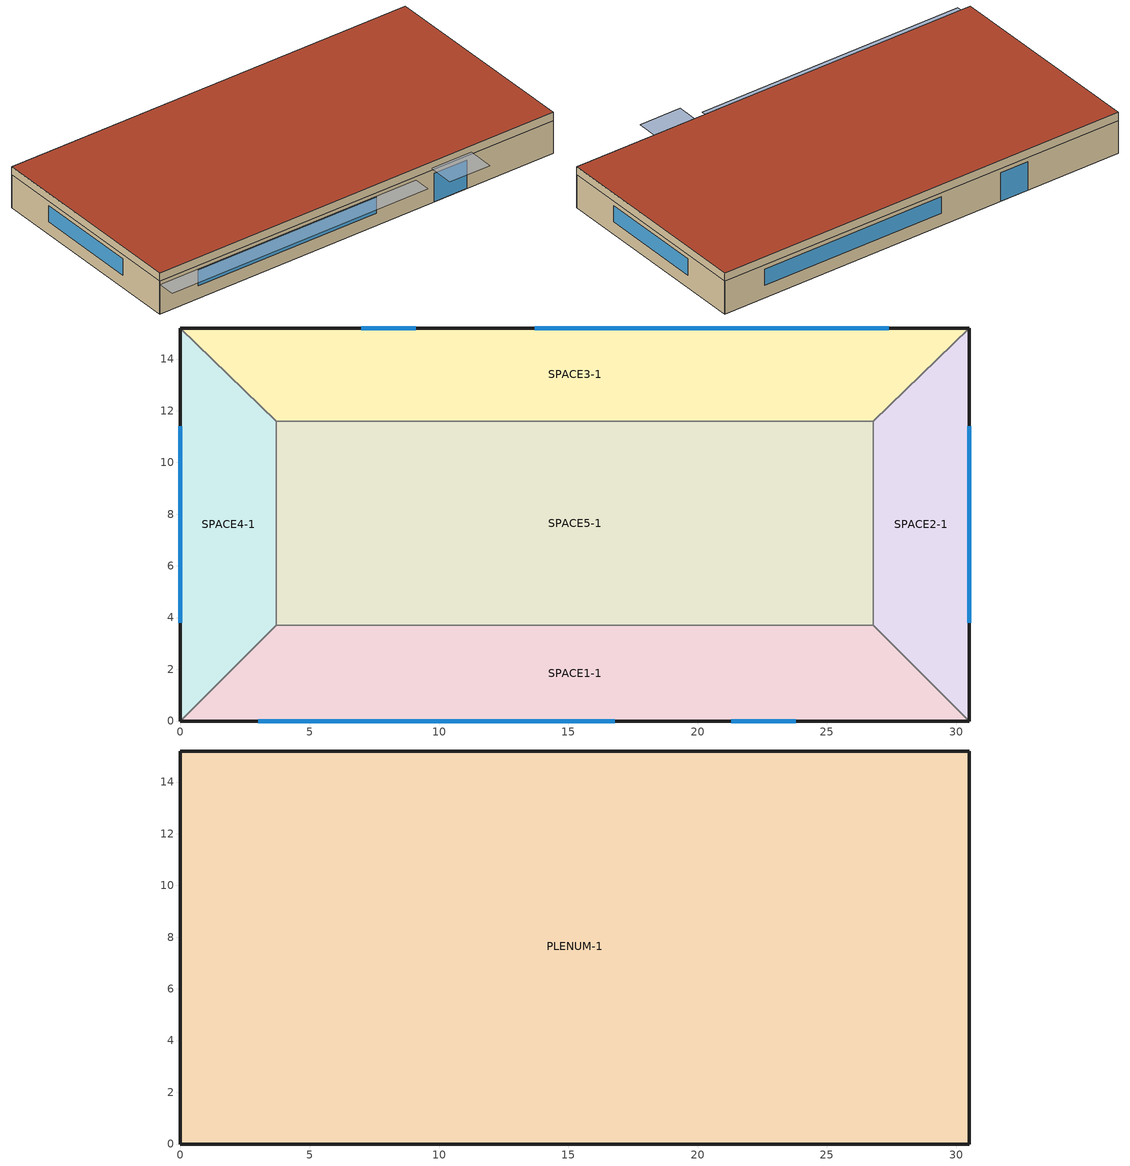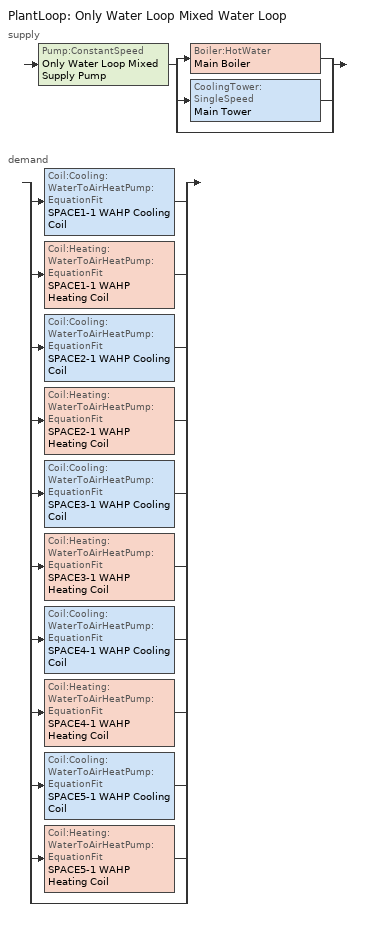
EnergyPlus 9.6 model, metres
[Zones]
SPACE1-1
 floor ground (FLOOR-SLAB-1): 26.8,3.7 30.5,0 0,0 3.7,3.7 z0
 wall outside (WALL-1): 0,0 30.5,0 z0:2.4
 wall to SPACE2-1 (INT-WALL-1): 30.5,0 26.8,3.7 z0:2.4
 wall to SPACE4-1 (INT-WALL-1): 3.7,3.7 0,0 z0:2.4
 wall to SPACE5-1 (INT-WALL-1): 26.8,3.7 3.7,3.7 z0:2.4
 window (Dbl Clr 3mm/13mm Air): 3,0 16.8,0 z0.9:2.1
 window (Sgl Grey 3mm): 21.3,0 23.8,0 z0:2.1
SPACE2-1
 floor ground (FLOOR-SLAB-1): 26.8,11.6 30.5,15.2 30.5,0 26.8,3.7 z0
 wall outside (WALL-1): 30.5,0 30.5,15.2 z0:2.4
 wall to SPACE3-1 (INT-WALL-1): 30.5,15.2 26.8,11.6 z0:2.4
 wall to SPACE5-1 (INT-WALL-1): 26.8,11.6 26.8,3.7 z0:2.4
 window (Dbl Clr 3mm/13mm Air): 30.5,3.8 30.5,11.4 z0.9:2.1
SPACE3-1
 floor ground (FLOOR-SLAB-1): 26.8,11.6 3.7,11.6 0,15.2 30.5,15.2 z0
 wall outside (WALL-1): 30.5,15.2 0,15.2 z0:2.4
 wall to SPACE4-1 (INT-WALL-1): 0,15.2 3.7,11.6 z0:2.4
 wall to SPACE5-1 (INT-WALL-1): 3.7,11.6 26.8,11.6 z0:2.4
 window (Dbl Clr 3mm/13mm Air): 27.4,15.2 13.7,15.2 z0.9:2.1
 window (Sgl Grey 3mm): 9.1,15.2 7,15.2 z0:2.1
SPACE4-1
 floor ground (FLOOR-SLAB-1): 3.7,3.7 0,0 0,15.2 3.7,11.6 z0
 wall outside (WALL-1): 0,15.2 0,0 z0:2.4
 wall to SPACE5-1 (INT-WALL-1): 3.7,3.7 3.7,11.6 z0:2.4
 window (Dbl Clr 3mm/13mm Air): 0,11.4 0,3.8 z0.9:2.1
SPACE5-1
 floor ground (FLOOR-SLAB-1): 26.8,11.6 26.8,3.7 3.7,3.7 3.7,11.6 z0
PLENUM-1
 floor to SPACE1-1 (CLNG-1): 26.8,3.7 30.5,0 0,0 3.7,3.7 z2.4
 floor to SPACE2-1 (CLNG-1): 26.8,11.6 30.5,15.2 30.5,0 26.8,3.7 z2.4
 floor to SPACE3-1 (CLNG-1): 26.8,11.6 3.7,11.6 0,15.2 30.5,15.2 z2.4
 floor to SPACE4-1 (CLNG-1): 3.7,3.7 0,0 0,15.2 3.7,11.6 z2.4
 floor to SPACE5-1 (CLNG-1): 26.8,11.6 26.8,3.7 3.7,3.7 3.7,11.6 z2.4
 wall outside (WALL-1): 0,0 30.5,0 30.5,15.2 0,15.2 0,0 z2.4:3
 roof outside (ROOF-1): 0,15.2 0,0 30.5,0 30.5,15.2 z3
shading: 0,-1.3 0,0 19.8,0 19.8,-1.3 z2.2; 21,-2 21,0 24.1,0 24.1,-2 z2.6
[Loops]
PlantLoop 'Only Water Loop Mixed Water Loop'
 supply: Pump:ConstantSpeed 'Only Water Loop Mixed Supply Pump' > split
  | Boiler:HotWater 'Main Boiler'
  | CoolingTower:SingleSpeed 'Main Tower'
  | bypass
 demand: split
  | Coil:Cooling:WaterToAirHeatPump:EquationFit 'SPACE1-1 WAHP Cooling Coil'
  | Coil:Heating:WaterToAirHeatPump:EquationFit 'SPACE1-1 WAHP Heating Coil'
  | Coil:Cooling:WaterToAirHeatPump:EquationFit 'SPACE2-1 WAHP Cooling Coil'
  | Coil:Heating:WaterToAirHeatPump:EquationFit 'SPACE2-1 WAHP Heating Coil'
  | Coil:Cooling:WaterToAirHeatPump:EquationFit 'SPACE3-1 WAHP Cooling Coil'
  | Coil:Heating:WaterToAirHeatPump:EquationFit 'SPACE3-1 WAHP Heating Coil'
  | Coil:Cooling:WaterToAirHeatPump:EquationFit 'SPACE4-1 WAHP Cooling Coil'
  | Coil:Heating:WaterToAirHeatPump:EquationFit 'SPACE4-1 WAHP Heating Coil'
  | Coil:Cooling:WaterToAirHeatPump:EquationFit 'SPACE5-1 WAHP Cooling Coil'
  | Coil:Heating:WaterToAirHeatPump:EquationFit 'SPACE5-1 WAHP Heating Coil'
  | bypass
[Building]
Building: North Axis {deg}=30; Terrain=City; Loads Convergence Tolerance Value {W}=0.04; Temperature Convergence Tolerance Value {deltaC}=0.4; Solar Distribution=FullExterior; Maximum Number of Warmup Days=25; Minimum Number of Warmup Days=6
[Site:Location]
CHICAGO_IL_USA TMY2-94846: Latitude {deg}=41.78; Longitude {deg}=-87.75; Time Zone {hr}=-6; Elevation {m}=190
[SizingPeriod:DesignDay] Day of Month=21; Humidity Condition Type=Wetbulb; Barometric Pressure {Pa}=99063; Rain Indicator=No; Snow Indicator=No; Daylight Saving Time Indicator=No; Solar Model Indicator=ASHRAEClearSky
Name | Month | Day Type | Maximum Dry-Bulb Temperature {C} | Daily Dry-Bulb Temperature Range {deltaC} | Wetbulb or DewPoint at Maximum Dry-Bulb {C} | Wind Speed {m/s} | Wind Direction {deg} | Sky Clearness
CHICAGO_IL_USA Annual Heating 99% Design Conditions DB | 1 | WinterDesignDay | -17.3 | 0 | -17.3 | 4.9 | 270 | 0
CHICAGO_IL_USA Annual Cooling 1% Design Conditions DB/MCWB | 7 | SummerDesignDay | 31.5 | 10.7 | 23 | 5.3 | 230 | 1
[Site:GroundTemperature:BuildingSurface]
21.5, 21.4, 21.5, 21.5, 22, 22.9, 23, 23.1, 23.1, 22.2, 21.7, 21.6
[Material] Thermal Absorptance=0.9
Name | Roughness | Thickness {m} | Conductivity {W/m-K} | Density {kg/m3} | Specific Heat {J/kg-K} | Solar Absorptance | Visible Absorptance
RG01 | Rough | 0.0127 | 1.442 | 881 | 1674 | 0.65 | 0.65
BR01 | VeryRough | 0.0095 | 0.162 | 1121 | 1464 | 0.7 | 0.7
IN46 | VeryRough | 0.0762 | 0.023 | 24 | 1590 | 0.5 | 0.5
WD01 | MediumSmooth | 0.0191 | 0.115 | 513 | 1381 | 0.78 | 0.78
PW03 | MediumSmooth | 0.0127 | 0.115 | 545 | 1213 | 0.78 | 0.78
IN02 | Rough | 0.0901 | 0.043 | 10 | 837 | 0.75 | 0.75
GP01 | MediumSmooth | 0.0127 | 0.16 | 801 | 837 | 0.75 | 0.75
GP02 | MediumSmooth | 0.0159 | 0.16 | 801 | 837 | 0.75 | 0.75
CC03 | MediumRough | 0.1016 | 1.31 | 2243 | 837 | 0.65 | 0.65
[Material:NoMass]
MAT-CLNG-1: Roughness=Rough; Thermal Resistance {m2-K/W}=0.652259; Thermal Absorptance=0.65; Solar Absorptance=0.65; Visible Absorptance=0.65
[Material:AirGap]
AL21: Thermal Resistance {m2-K/W}=0.157
[Construction]
ROOF-1: RG01, BR01, IN46, WD01
WALL-1: WD01, PW03, IN02, GP01
CLNG-1: MAT-CLNG-1
FLOOR-SLAB-1: CC03
INT-WALL-1: GP02, AL21, GP02
Dbl Clr 3mm/13mm Air: CLEAR 3MM, AIR 13MM, CLEAR 3MM
Sgl Grey 3mm: GREY 3MM
[WindowMaterial:Gas]
AIR 13MM: Gas Type=Air; Thickness {m}=0.0127
[WindowMaterial:Glazing] Optical Data Type=SpectralAverage; Thickness {m}=0.003; Infrared Transmittance at Normal Incidence=0; Front Side Infrared Hemispherical Emissivity=0.84; Back Side Infrared Hemispherical Emissivity=0.84; Conductivity {W/m-K}=0.9
Name | Solar Transmittance at Normal Incidence | Front Side Solar Reflectance at Normal Incidence | Back Side Solar Reflectance at Normal Incidence | Visible Transmittance at Normal Incidence | Front Side Visible Reflectance at Normal Incidence | Back Side Visible Reflectance at Normal Incidence
CLEAR 3MM | 0.837 | 0.075 | 0.075 | 0.898 | 0.081 | 0.081
GREY 3MM | 0.626 | 0.061 | 0.061 | 0.611 | 0.061 | 0.061
[Zone] Type=1; Multiplier=1
Name | Ceiling Height {m} | Volume {m3}
PLENUM-1 | 0.6096 | 283.2
SPACE1-1; SPACE3-1 | 2.4384 | 239.247
SPACE2-1; SPACE4-1 | 2.4384 | 103.311
SPACE5-1 | 2.4384 | 447.683
[ZoneInfiltration:DesignFlowRate] Schedule=INFIL-SCH; Design Flow Rate Calculation Method=flow/zone; Constant Term Coefficient=0; Temperature Term Coefficient=0; Velocity Term Coefficient=0.2237; Velocity Squared Term Coefficient=0
Name | Zone or ZoneList | Design Flow Rate {m3/s}
SPACE1-1 Infil 1 | SPACE1-1 | 0.0167
SPACE2-1 Infil 1 | SPACE2-1 | 0.00717
SPACE3-1 Infil 1 | SPACE3-1 | 0.0167
SPACE4-1 Infil 1 | SPACE4-1 | 0.00717
SPACE5-1 Infil 1 | SPACE5-1 | 0.031089
[People] Number of People Schedule=OCCUPY-1; Number of People Calculation Method=people; Fraction Radiant=0.3; Activity Level Schedule=ActSchd
Name | Zone or ZoneList | Number of People
SPACE1-1 People 1 | SPACE1-1 | 11
SPACE2-1 People 1 | SPACE2-1 | 5
SPACE3-1 People 1 | SPACE3-1 | 11
SPACE4-1 People 1 | SPACE4-1 | 5
SPACE5-1 People 1 | SPACE5-1 | 20
[Lights] Schedule=LIGHTS-1; Design Level Calculation Method=LightingLevel; Return Air Fraction=0; Fraction Radiant=0.59; Fraction Visible=0.2; Fraction Replaceable=0
Name | Zone or ZoneList | Lighting Level {W}
SPACE1-1 Lights 1 | SPACE1-1 | 1584
SPACE2-1 Lights 1 | SPACE2-1 | 684
SPACE3-1 Lights 1 | SPACE3-1 | 1584
SPACE4-1 Lights 1 | SPACE4-1 | 684
SPACE5-1 Lights 1 | SPACE5-1 | 2964
[ElectricEquipment] Schedule=EQUIP-1; Design Level Calculation Method=EquipmentLevel; Fraction Latent=0; Fraction Radiant=0.3; Fraction Lost=0
Name | Zone or ZoneList | Design Level {W}
SPACE1-1 ElecEq 1 | SPACE1-1 | 1056
SPACE2-1 ElecEq 1 | SPACE2-1 | 456
SPACE3-1 ElecEq 1 | SPACE3-1 | 1056
SPACE4-1 ElecEq 1 | SPACE4-1 | 456
SPACE5-1 ElecEq 1 | SPACE5-1 | 1976
[ThermostatSetpoint:DualSetpoint]
All Zones Dual SP Control: Heating Setpoint Temperature Schedule=Htg-SetP-Sch; Cooling Setpoint Temperature Schedule=Clg-SetP-Sch
[ZoneControl:Thermostat] Control Type Schedule=HVACTemplate-Always 4; Control=All Zones Dual SP Control
Name | Zone or ZoneList
SPACE1-1 Thermostat | SPACE1-1
SPACE2-1 Thermostat | SPACE2-1
SPACE3-1 Thermostat | SPACE3-1
SPACE4-1 Thermostat | SPACE4-1
SPACE5-1 Thermostat | SPACE5-1
[DesignSpecification:OutdoorAir] Outdoor Air Method=Flow/Person; Outdoor Air Flow per Person {m3/s}=0.00944; Outdoor Air Flow per Zone Floor Area {m3/s-m2}=0; Outdoor Air Flow per Zone {m3/s}=0
SZ DSOA SPACE1-1; SZ DSOA SPACE2-1; SZ DSOA SPACE3-1; SZ DSOA SPACE4-1; SZ DSOA SPACE5-1
[Sizing:Zone] Zone Cooling Design Supply Air Temperature Input Method=SupplyAirTemperature; Zone Cooling Design Supply Air Temperature {C}=14; Zone Cooling Design Supply Air Temperature Difference {delta C}=11.11; Zone Heating Design Supply Air Temperature Input Method=SupplyAirTemperature; Zone Heating Design Supply Air Temperature {C}=50; Zone Cooling Design Supply Air Humidity Ratio {kg-H20/kg-air}=0.008; Zone Heating Design Supply Air Humidity Ratio {kg-H2O/kg-air}=0.008; Cooling Design Air Flow Method=DesignDay; Cooling Design Air Flow Rate {m3/s}=0; Cooling Minimum Air Flow Fraction=0; Heating Design Air Flow Method=DesignDay; Heating Design Air Flow Rate {m3/s}=0; Heating Maximum Air Flow Fraction=0
Name | Design Specification Outdoor Air Object | Design Specification Zone Air Distribution Object
SPACE1-1 | SZ DSOA SPACE1-1 | SZ DSZAD SPACE1-1
SPACE2-1 | SZ DSOA SPACE2-1 | SZ DSZAD SPACE2-1
SPACE3-1 | SZ DSOA SPACE3-1 | SZ DSZAD SPACE3-1
SPACE4-1 | SZ DSOA SPACE4-1 | SZ DSZAD SPACE4-1
SPACE5-1 | SZ DSOA SPACE5-1 | SZ DSZAD SPACE5-1
[DesignSpecification:ZoneAirDistribution] Zone Air Distribution Effectiveness in Cooling Mode=1; Zone Air Distribution Effectiveness in Heating Mode=1
SZ DSZAD SPACE1-1; SZ DSZAD SPACE2-1; SZ DSZAD SPACE3-1; SZ DSZAD SPACE4-1; SZ DSZAD SPACE5-1
[Zone equipment]
SPACE1-1: SPACE1-1 WAHP
SPACE2-1: SPACE2-1 WAHP
SPACE3-1: SPACE3-1 WAHP
SPACE4-1: SPACE4-1 WAHP
SPACE5-1: SPACE5-1 WAHP
[ZoneHVAC:WaterToAirHeatPump] Cooling Supply Air Flow Rate {m3/s}=autosize; Heating Supply Air Flow Rate {m3/s}=autosize; Cooling Outdoor Air Flow Rate {m3/s}=autosize; Heating Outdoor Air Flow Rate {m3/s}=autosize; No Load Outdoor Air Flow Rate {m3/s}=autosize; Maximum Cycling Rate {cycles/hr}=2.5; Heat Pump Time Constant {s}=60; Fraction of On-Cycle Power Use=0.01; Heat Pump Fan Delay Time {s}=60; Maximum Supply Air Temperature from Supplemental Heater {C}=autosize; Maximum Outdoor Dry-Bulb Temperature for Supplemental Heater Operation {C}=20; Fan Placement=DrawThrough; Supply Air Fan Operating Mode Schedule=HVACTemplate-Always 0; Heat Pump Coil Water Flow Mode=Cycling
Name | Supply Air Fan | Heating Coil | Cooling Coil | Supplemental Heating Coil
SPACE1-1 WAHP | SPACE1-1 WAHP Supply Fan | SPACE1-1 WAHP Heating Coil | SPACE1-1 WAHP Cooling Coil | SPACE1-1 WAHP Supp Heating Coil
SPACE2-1 WAHP | SPACE2-1 WAHP Supply Fan | SPACE2-1 WAHP Heating Coil | SPACE2-1 WAHP Cooling Coil | SPACE2-1 WAHP Supp Heating Coil
SPACE3-1 WAHP | SPACE3-1 WAHP Supply Fan | SPACE3-1 WAHP Heating Coil | SPACE3-1 WAHP Cooling Coil | SPACE3-1 WAHP Supp Heating Coil
SPACE4-1 WAHP | SPACE4-1 WAHP Supply Fan | SPACE4-1 WAHP Heating Coil | SPACE4-1 WAHP Cooling Coil | SPACE4-1 WAHP Supp Heating Coil
SPACE5-1 WAHP | SPACE5-1 WAHP Supply Fan | SPACE5-1 WAHP Heating Coil | SPACE5-1 WAHP Cooling Coil | SPACE5-1 WAHP Supp Heating Coil
[Fan:OnOff] Availability Schedule=HVACTemplate-Always 1; Fan Efficiency=0.7; Pressure Rise {Pa}=75; Maximum Flow Rate {m3/s}=autosize; Motor Efficiency=0.9; Motor in Airstream Fraction=1
SPACE1-1 WAHP Supply Fan; SPACE2-1 WAHP Supply Fan; SPACE3-1 WAHP Supply Fan; SPACE4-1 WAHP Supply Fan; SPACE5-1 WAHP Supply Fan
[Coil:Cooling:WaterToAirHeatPump:EquationFit] Rated Air Flow Rate {m3/s}=Autosize; Rated Water Flow Rate {m3/s}=Autosize; Rated Total Cooling Capacity {W}=autosize; Rated Sensible Cooling Capacity {W}=Autosize; Rated Cooling Coefficient of Performance=3.5; Nominal Time for Condensate Removal to Begin {s}=0; Ratio of Initial Moisture Evaporation Rate and Steady State Latent Capacity=0
Name | Total Cooling Capacity Curve | Sensible Cooling Capacity Curve | Cooling Power Consumption Curve
SPACE1-1 WAHP Cooling Coil | SPACE1-1 WAHP ClgTotCapCurve | SPACE1-1 WAHP ClgSensCapCurve | SPACE1-1 WAHP ClgPowCurve
SPACE2-1 WAHP Cooling Coil | SPACE2-1 WAHP ClgTotCapCurve | SPACE2-1 WAHP ClgSensCapCurve | SPACE2-1 WAHP ClgPowCurve
SPACE3-1 WAHP Cooling Coil | SPACE3-1 WAHP ClgTotCapCurve | SPACE3-1 WAHP ClgSensCapCurve | SPACE3-1 WAHP ClgPowCurve
SPACE4-1 WAHP Cooling Coil | SPACE4-1 WAHP ClgTotCapCurve | SPACE4-1 WAHP ClgSensCapCurve | SPACE4-1 WAHP ClgPowCurve
SPACE5-1 WAHP Cooling Coil | SPACE5-1 WAHP ClgTotCapCurve | SPACE5-1 WAHP ClgSensCapCurve | SPACE5-1 WAHP ClgPowCurve
[Coil:Heating:WaterToAirHeatPump:EquationFit] Rated Air Flow Rate {m3/s}=Autosize; Rated Water Flow Rate {m3/s}=Autosize; Rated Heating Capacity {W}=autosize; Rated Heating Coefficient of Performance=4.2
Name | Heating Capacity Curve | Heating Power Consumption Curve
SPACE1-1 WAHP Heating Coil | SPACE1-1 WAHP HtgCapCurve | SPACE1-1 WAHP HtgPowCurve
SPACE2-1 WAHP Heating Coil | SPACE2-1 WAHP HtgCapCurve | SPACE2-1 WAHP HtgPowCurve
SPACE3-1 WAHP Heating Coil | SPACE3-1 WAHP HtgCapCurve | SPACE3-1 WAHP HtgPowCurve
SPACE4-1 WAHP Heating Coil | SPACE4-1 WAHP HtgCapCurve | SPACE4-1 WAHP HtgPowCurve
SPACE5-1 WAHP Heating Coil | SPACE5-1 WAHP HtgCapCurve | SPACE5-1 WAHP HtgPowCurve
[Coil:Heating:Electric] Efficiency=1; Nominal Capacity of the Coil {W}=autosize
SPACE1-1 WAHP Supp Heating Coil; SPACE2-1 WAHP Supp Heating Coil; SPACE3-1 WAHP Supp Heating Coil; SPACE4-1 WAHP Supp Heating Coil; SPACE5-1 WAHP Supp Heating Coil
[Boiler:HotWater]
Main Boiler: Fuel Type=NaturalGas; Nominal Capacity {W}=autosize; Nominal Thermal Efficiency=0.8; Efficiency Curve Temperature Evaluation Variable=LeavingBoiler; Normalized Boiler Efficiency Curve=Main Boiler Efficiency Curve; Max Design Boiler Water Flow Rate {m3/s}=autosize; Minimum Part Load Ratio=0; Maximum Part Load Ratio=1.1; Optimum Part Load Ratio=1; Temp Upper Limit Water Outlet {C}=100; Boiler Flow Mode=ConstantFlow; Parasitic Electric Load {W}=0; Sizing Factor=1
[CoolingTower:SingleSpeed]
Main Tower: Design Water Flow Rate {m3/s}=autosize; Design Air Flow Rate {m3/s}=autosize; Design Fan Power {W}=autosize; Design U-Factor Times Area Value {W/K}=autosize; Free Convection Air Flow Rate {m3/s}=autocalculate; Free Convection U-Factor Times Area Value {W/K}=autocalculate; Performance Input Method=UFactorTimesAreaAndDesignWaterFlowRate; Free Convection Capacity {W}=autocalculate; Evaporation Loss Mode=SaturatedExit; Drift Loss Percent {percent}=0.008; Blowdown Calculation Mode=ConcentrationRatio; Blowdown Concentration Ratio=3; Capacity Control=FanCycling; Sizing Factor=1
[Sizing:Plant]
Only Water Loop Mixed Water Loop: Loop Type=Condenser; Design loop exit temperature {C}=34; Design loop delta T {deltaC}=5.6
[PlantLoop]
Only Water Loop Mixed Water Loop: Fluid Type=Water; PlantEquipmentOperationSchemes=Only Water Loop Operation; Maximum Loop Temperature {C}=100; Minimum Loop Temperature {C}=10; Maximum Loop Volumetric Flow Rate {m3/s}=autosize; Minimum Loop Volumetric Flow Rate {m3/s}=0; volume of the plant loop {m3}=autosize; Load Distribution Scheme=SequentialLoad; Plant Loop Demand Calculation Scheme=DualSetPointDeadband
[PlantEquipmentOperationSchemes]
Only Water Loop Operation: Only Water Loop Heat Operation All Hours, HVACTemplate-Always 1, Only Water Loop Cool Operation All Hours, HVACTemplate-Always 1
[PlantEquipmentOperation:HeatingLoad]
Only Water Loop Heat Operation All Hours: Load Range Lower Limit 1 {W}=0; Load Range Upper Limit 1 {W}=1000000000000000; Priority Control 1 Equipment List=Only Water Loop All Heating Equipment
[PlantEquipmentOperation:CoolingLoad]
Only Water Loop Cool Operation All Hours: Load Range Lower Limit 1 {W}=0; Load Range Upper Limit 1 {W}=1000000000000000; Priority Control 1 Equipment List=Only Water Loop All Cooling Equipment
[PlantEquipmentList]
Only Water Loop All Heating Equipment: Main Boiler
Only Water Loop All Cooling Equipment: Main Tower
[SetpointManager:Scheduled:DualSetpoint]
Only Water Loop Mixed Temp Manager: Control Variable=Temperature; High Setpoint Schedule=HVACTemplate-Always 34; Low Setpoint Schedule=HVACTemplate-Always 20; Setpoint Node or NodeList=Only Water Loop Mixed Supply Setpoint Nodes
[Pump:ConstantSpeed]
Only Water Loop Mixed Supply Pump: Rated Volumetric Flow Rate {m3/s}=autosize; Rated Pump Head {Pa}=179352; Rated Power Consumption {W}=autosize; Motor Efficiency=0.9; Fraction of Motor Inefficiencies to Fluid Stream=0; Pump Control Type=Intermittent
[Schedule:Compact]
OCCUPY-1: Through: 12/31, For: WeekDays SummerDesignDay CustomDay1 CustomDay2, Until: 8:00, 0, Until: 11:00, 1, Until: 12:00, 0.8, Until: 13:00, 0.4, Until: 14:00, 0.8, Until: 18:00, 1, Until: 19:00, 0.5, Until: 21:00, 0.1, Until: 24:00, 0, For: Weekends WinterDesignDay Holiday, Until: 24:00, 0
LIGHTS-1: Through: 12/31, For: WeekDays SummerDesignDay CustomDay1 CustomDay2, Until: 8:00, 0.05, Until: 9:00, 0.9, Until: 10:00, 0.95, Until: 11:00, 1, Until: 12:00, 0.95, Until: 13:00, 0.8, Until: 14:00, 0.9, Until: 18:00, 1, Until: 19:00, 0.6, Until: 21:00, 0.4, Until: 24:00, 0.05, For: Weekends WinterDesignDay Holiday, Until: 24:00, 0.05
EQUIP-1: Through: 12/31, For: WeekDays SummerDesignDay CustomDay1 CustomDay2, Until: 8:00, 0.02, Until: 9:00, 0.4, Until: 14:00, 0.9, Until: 15:00, 0.8, Until: 16:00, 0.7, Until: 18:00, 0.5, Until: 21:00, 0.3, Until: 24:00, 0.02, For: Weekends WinterDesignDay Holiday, Until: 24:00, 0.02
INFIL-SCH: Through: 12/31, For: WeekDays CustomDay1 CustomDay2, Until: 7:00, 1, Until: 21:00, 0, Until: 24:00, 1, For: Weekends Holiday, Until: 24:00, 1, For: SummerDesignDay, Until: 24:00, 1, For: WinterDesignDay, Until: 24:00, 1
ActSchd: Through: 12/31, For: AllDays, Until: 24:00, 117.24
Htg-SetP-Sch: Through: 12/31, For: WeekDays CustomDay1 CustomDay2, Until: 6:00, 13, Until: 7:00, 18, Until: 21:00, 23, Until: 24:00, 13, For: WeekEnds Holiday, Until: 24:00, 13, For: SummerDesignDay, Until: 24:00, 13, For: WinterDesignDay, Until: 24:00, 23
Clg-SetP-Sch: Through: 12/31, For: WeekDays CustomDay1 CustomDay2, Until: 7:00, 32, Until: 21:00, 24, Until: 24:00, 32, For: WeekEnds Holiday, Until: 24:00, 32, For: SummerDesignDay, Until: 24:00, 24, For: WinterDesignDay, Until: 24:00, 32
HVACTemplate-Always 4: Through: 12/31, For: AllDays, Until: 24:00, 4
HVACTemplate-Always 0: Through: 12/31, For: AllDays, Until: 24:00, 0
HVACTemplate-Always 1: Through: 12/31, For: AllDays, Until: 24:00, 1
HVACTemplate-Always 34: Through: 12/31, For: AllDays, Until: 24:00, 34
HVACTemplate-Always 20: Through: 12/31, For: AllDays, Until: 24:00, 20
[Curve:QuadLinear] Coefficient5 z=0; Minimum Value of w=-100; Maximum Value of w=100; Minimum Value of x=-100; Maximum Value of x=100; Minimum Value of y=-100; Maximum Value of y=100; Minimum Value of z=-100; Maximum Value of z=100
Name | Coefficient1 Constant | Coefficient2 w | Coefficient3 x | Coefficient4 y
SPACE1-1 WAHP ClgTotCapCurve; SPACE2-1 WAHP ClgTotCapCurve; SPACE3-1 WAHP ClgTotCapCurve; SPACE4-1 WAHP ClgTotCapCurve; SPACE5-1 WAHP ClgTotCapCurve | -9.14907 | 10.8781 | -1.71878 | 0.746415
SPACE1-1 WAHP ClgPowCurve; SPACE2-1 WAHP ClgPowCurve; SPACE3-1 WAHP ClgPowCurve; SPACE4-1 WAHP ClgPowCurve; SPACE5-1 WAHP ClgPowCurve | -3.20541 | -0.976409 | 3.97893 | 0.938182
SPACE1-1 WAHP HtgCapCurve; SPACE2-1 WAHP HtgCapCurve; SPACE3-1 WAHP HtgCapCurve; SPACE4-1 WAHP HtgCapCurve; SPACE5-1 WAHP HtgCapCurve | -1.36131 | -2.4718 | 4.17316 | 0.640757
SPACE1-1 WAHP HtgPowCurve; SPACE2-1 WAHP HtgPowCurve; SPACE3-1 WAHP HtgPowCurve; SPACE4-1 WAHP HtgPowCurve; SPACE5-1 WAHP HtgPowCurve | -2.17694 | 0.832114 | 1.57074 | 0.690794
[Curve:QuintLinear] Coefficient1 Constant=-5.46269; Coefficient2 v=17.9597; Coefficient3 w=-11.8782; Coefficient4 x=-0.980163; Coefficient5 y=0.767286; Coefficient6 z=0; Minimum Value of v=-100; Maximum Value of v=100; Minimum Value of w=-100; Maximum Value of w=100; Minimum Value of x=-100; Maximum Value of x=100; Minimum Value of y=-100; Maximum Value of y=100; Minimum Value of z=-100; Maximum Value of z=100
SPACE1-1 WAHP ClgSensCapCurve; SPACE2-1 WAHP ClgSensCapCurve; SPACE3-1 WAHP ClgSensCapCurve; SPACE4-1 WAHP ClgSensCapCurve; SPACE5-1 WAHP ClgSensCapCurve
[Curve:Quadratic]
Main Boiler Efficiency Curve: Coefficient1 Constant=0.97; Coefficient2 x=0.0633; Coefficient3 x**2=-0.0333; Minimum Value of x=0; Maximum Value of x=1
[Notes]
HVACTemplate-5ZoneWaterToAirHeatPumpTowerBoiler.idf
Basic file description:  1 story building divided into 4 exterior and one interior conditioned zones and a plenum
illustrates the use of HVACTemplate objects to define zone thermostats and
and water-to-air heat pumps served by a water loop with a boiler and cooling tower.
Highlights:              HVACTemplate thermostats, water-to-air heat pumps, and water loop with boiler and tower
Simulation Location/Run: CHICAGO_IL_USA TMY2-94846, 2 design days, 2 run periods,
Run Control executes the run periods using the weather file
Location:                Chicago, IL
Design Days:             CHICAGO_IL_USA Annual Heating 99% Design Conditions DB, MaxDB= -17.3°C
CHICAGO_IL_USA Annual Cooling 1% Design Conditions, MaxDB=  31.5°C MCWB=  23.0°C
Run Period (Weather File): Winter 1/14, Summer 7/7, CHICAGO_IL_USA TMY2-94846
Run Control:             Zone and System sizing with weather file run control (no design days run)
Building: Single floor rectangular building 100 ft x 50 ft. 5 zones - 4 exterior, 1 interior, zone height 8 feet.
Exterior zone depth is 12 feet. There is a 2 foot high return plenum: the overall building height is
10 feet. There are windows on all 4 facades; the south and north facades have glass doors.
The south facing glass is shaded by overhangs. The walls are woodshingle over plywood, R11 insulation,
and gypboard. The roof is a gravel built up roof with R-3 mineral board insulation and plywood sheathing.
The windows are of various single and double pane construction with 3mm and 6mm glass and either 6mm or
13mm argon or air gap.  The window to wall ratio is approximately 0.29.
The south wall and door have overhangs.
The building is oriented 30 degrees east of north.
Floor Area:        463.6 m2 (5000 ft2)
Number of Stories: 1
Zone Description Details:
Internal gains description:     lighting is 1.5 watts/ft2, office equip is 1.0 watts/ft2. There is 1 occupant
per 100 ft2 of floor area. The infiltration is 0.25 air changes per hour.
Interzone Surfaces:             6 interzone surfaces (see diagram)
Internal Mass:                  None
Windows:                        4 ea.: 1) Double pane clear, 3mm glass, 13mm air gap
2) Double pane clear, 3mm glass, 13mm argon gap
3) Double pane clear, 6mm glass, 6mm air gap
4) Double pane lowE,  6mm lowE glass outside, 6mm air gap, 6mm clear glass
Doors:                          2 ea.:    Single pane grey,  3mm glass
Detached Shading:               None
Daylight:                       None
Natural Ventilation:            None
Compact Schedules:              Yes
HVAC:                           Standard VAV system with outside air economizer, hot water reheat coils,
central chilled water cooling coil. Central Plant is single hot water
boiler, electric compression chiller with water cooled condenser.
All equipment is autosized.
Zonal Equipment:                None
Central Air Handling Equipment: Yes
System Equipment Autosize:      Yes
Purchased Cooling:              None
Purchased Heating:              None
Coils:                          Yes
Pumps:                          Yes
Boilers:                        Yes
Chillers:                       Yes
Standard Reports:               None
Timestep or Hourly Variables:   Hourly
Time bins Report:               None
HTML Report:                    None
Environmental Emissions:        None
Utility Tariffs:                None
